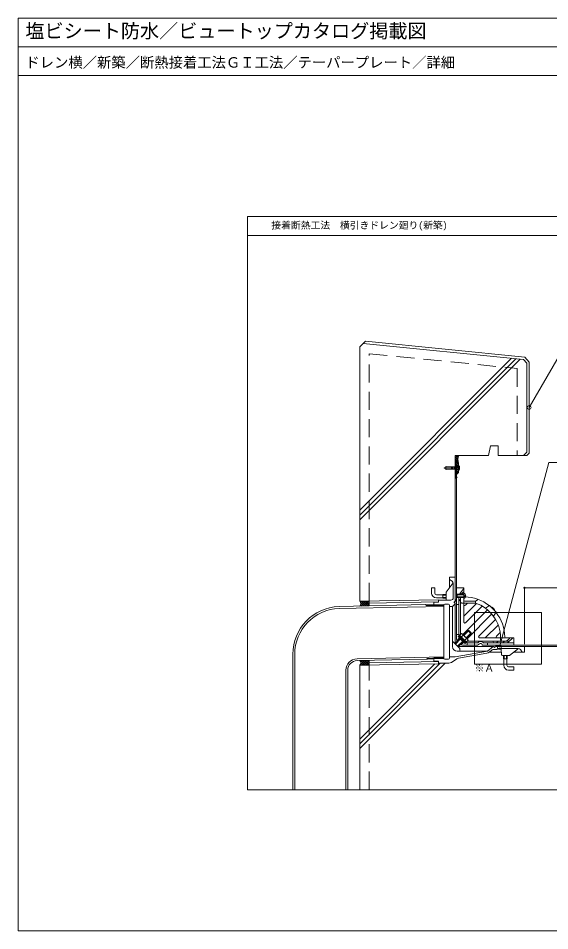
# Model space of a CAD drawing. Units: millimetres, scale not verified. Extents: x -1380 to 1380, y -955 to 955.
# Drawn here: x -1380 to -267, y -955 to 955 of the extents above; entities that cross this region are included whole.
import ezdxf
from ezdxf.enums import TextEntityAlignment as Align

# ---------------------------------------------------------------- set-up
doc = ezdxf.new("R2010")
doc.units = ezdxf.units.MM
doc.header["$LTSCALE"] = 3
doc.linetypes.add('USER1', pattern=[19.05, 12.7, -6.35])
doc.linetypes.add('USER2', pattern=[0.375, 0.25, -0.125])
for name, color, linetype, lineweight in [('0-0_0', 7, 'Continuous', 18), ('0-1_WAKU', 7, 'Continuous', 18), ('0-3_KUTAI', 3, 'Continuous', 18), ('0-4_BOUSUI', 1, 'Continuous', 18), ('0-5_MOJI', 7, 'Continuous', 18), ('0-6_HATCH', 9, 'Continuous', 18), ('0-7_KANAMONO_SCREW', 4, 'Continuous', 18), ('0-8_KANAMONO', 4, 'Continuous', 18), ('0-A_HAISUI', 7, 'Continuous', 9), ('0-B_sunpo', 7, 'Continuous', 18)]:
    doc.layers.add(name, color=color, linetype=linetype, lineweight=lineweight)
doc.styles.add('ＭＳ ゴシック', font='')
doc.styles.get('ＭＳ ゴシック').set_extended_font_data('MS Gothic')

# ---------------------------------------------------------------- blocks, each defined once
blk = doc.blocks.new('_Dot')
at = {"layer": '0-0_0', "lineweight": 9}
for p, q in [((-0.5, 0), (-1, 0)), ((0.25, 0), (-0.25, 0))]:
    blk.add_line(p, q, dxfattribs=at)
blk.add_circle((0, 0), 0.25, dxfattribs=at)

msp = doc.modelspace()

# ---------------------------------------------------------------- linework, layer by layer
at = {"layer": '0-0_0'}
for p, q in [((-1379.895, 895.073), (1380.105, 895.073)), ((-899.895, 500.073), (900.105, 500.073))]:
    msp.add_line(p, q, dxfattribs=at)
msp.add_lwpolyline([(-899.895, -659.927), (900.105, -659.927), (900.105, 540.073), (-899.895, 540.073)], close=True, dxfattribs=at)
at = {"layer": '0-1_WAKU'}
for points in [[(1380.105, 835.073), (-1379.895, 835.073), (-1379.895, 955.073), (1380.105, 955.073)], [(-1379.895, -954.927), (1380.105, -954.927), (1380.105, 955.073), (-1379.895, 955.073)], [(-424.366, -288.927), (-284.366, -288.927), (-284.366, -396.927), (-424.366, -396.927)]]:
    msp.add_lwpolyline(points, close=True, dxfattribs=at)
at = {"layer": '0-3_KUTAI'}
for p, q in [((200.105, -359.927), (-314.895, -359.927)), ((-664.895, -399.288), (-664.895, -659.927))]:
    msp.add_line(p, q, dxfattribs=at)
at = {"layer": '0-3_KUTAI', "linetype": 'USER1'}
msp.add_line((-644.895, -659.927), (-644.895, -398.881), dxfattribs=at)
at = {"layer": '0-3_KUTAI'}
msp.add_lwpolyline([(-464.895, -219.927), (-464.895, 40.073), (-394.895, 40.073), (-390.895, 60.073), (-374.895, 60.073), (-374.895, 40.073), (-321.966, 40.073), (-314.895, 47.144), (-314.895, 233.329), (-321.605, 240.744), (-657.48, 274.331), (-664.895, 267.621), (-664.895, -265.286)], dxfattribs=at)
at = {"layer": '0-3_KUTAI', "linetype": 'USER1'}
msp.add_lwpolyline([(-644.895, -264.879), (-644.895, 252.973), (-334.895, 221.973), (-334.895, 40.073)], dxfattribs=at)
at = {"layer": '0-4_BOUSUI'}
for p, q in [((-464.895, 21.67), (-464.895, -261.927)), ((-461.895, -6.927), (-461.895, -261.927)), ((-664.895, -265.286), (-644.895, -264.879)), ((-644.895, -398.881), (-664.895, -399.288))]:
    msp.add_line(p, q, dxfattribs=at)
for points in [[(-657.48, 274.331), (-652.912, 278.899), (-319.19, 245.527), (-309.895, 235.256), (-309.895, 45.073), (-314.895, 40.073), (-321.966, 40.073)], [(-657.48, 274.331), (-321.605, 240.744), (-314.895, 233.329), (-314.895, 47.144), (-321.966, 40.073)], [(-464.895, 21.67), (-461.895, 21.67), (-461.895, 1.652)], [(-644.895, -264.879), (-644.895, -274.873), (-664.895, -275.304)], [(-461.895, -261.927), (-464.895, -261.927), (-464.895, -264.927)], [(-376.895, -356.927), (-376.895, -359.927), (-379.895, -359.927)], [(-376.895, -356.927), (-169.895, -356.927), (-169.895, -359.927), (-376.895, -359.927)], [(-664.891, -389.437), (-644.891, -389.03), (-644.891, -398.881)]]:
    msp.add_lwpolyline(points, dxfattribs=at)
msp.add_lwpolyline([(-464.895, 21.67), (-463.895, 21.67), (-463.895, -8.33), (-464.895, -8.33)], close=True, dxfattribs=at)
for centre, radius, start, end in [((-435.927, 31.476), 23.181, 158.23079, 198.62362), ((-668.813, -270.295), 6.359, 308.03564, 51.96436), ((-464.895, -261.927), 3, 270, 0), ((-376.895, -359.928), 3, 90, 179.98892), ((-668.636, -394.361), 6.186, 307.21205, 52.74845)]:
    msp.add_arc(centre, radius, start, end, dxfattribs=at)
at = {"layer": '0-5_MOJI'}
for p, q in [((-309.889, 140.318), (-247.389, 248.572)), ((-372.32, -361.571), (-268.746, 24.975)), ((-238.746, 24.975), (-268.746, 24.975))]:
    msp.add_line(p, q, dxfattribs=at)
for centre in [(-309.895, 140.328), (-372.32, -361.571)]:
    msp.add_circle(centre, 4, dxfattribs=at)
at = {"layer": '0-6_HATCH'}
for p, q in [((-664.895, -74.927), (-346.713, 243.255)), ((-664.895, -84.927), (-337.622, 242.346)), ((-664.895, -94.927), (-328.531, 241.436)), ((-464.895, 37.935), (-462.756, 40.073)), ((-464.895, 33.444), (-458.266, 40.073)), ((-458.854, 34.902), (-464.025, 40.073)), ((-458.005, 38.543), (-459.534, 40.073)), ((-459.094, 30.652), (-464.895, 36.453)), ((-458.285, 25.353), (-464.895, 31.963)), ((-464.895, 23.614), (-462.667, 25.841)), ((-462.732, 21.67), (-464.895, 23.833)), ((-463.895, 29.954), (-458.837, 35.012)), ((-462.467, 26.892), (-459.078, 30.281)), ((-462.348, 21.67), (-459.89, 24.128)), ((-458.895, 22.323), (-462.003, 25.431)), ((-458.895, 17.833), (-461.895, 20.833)), ((-461.895, 17.633), (-458.895, 20.633)), ((-459.689, 25.179), (-458.532, 26.337)), ((-458.895, 13.343), (-461.895, 16.343)), ((-461.895, 13.143), (-458.895, 16.143)), ((-458.895, 8.853), (-461.895, 11.853)), ((-461.895, 8.653), (-458.895, 11.653)), ((-458.966, 4.434), (-461.895, 7.363)), ((-461.895, 4.163), (-458.895, 7.163)), ((-461.269, 2.247), (-461.895, 2.872)), ((-663.004, -267.708), (-660.492, -265.197)), ((-662.644, -271.838), (-655.909, -265.103)), ((-661.547, -275.232), (-651.325, -265.01)), ((-651.415, -275.013), (-661.217, -265.211)), ((-656.958, -275.133), (-646.742, -264.917)), ((-647.019, -274.918), (-656.816, -265.122)), ((-644.895, -272.553), (-652.416, -265.032)), ((-644.895, -268.063), (-648.015, -264.942)), ((-464.895, -261.98), (-464.842, -261.927)), ((-464.895, -262.878), (-463.944, -261.927)), ((-464.895, -263.776), (-463.046, -261.927)), ((-464.895, -264.674), (-462.147, -261.927)), ((-463.009, -264.261), (-464.895, -262.375)), ((-463.556, -264.612), (-464.895, -263.273)), ((-464.217, -264.85), (-464.895, -264.172)), ((-462.56, -263.812), (-464.445, -261.927)), ((-464.157, -264.835), (-461.987, -262.664)), ((-462.209, -263.265), (-463.547, -261.927)), ((-461.972, -262.604), (-462.649, -261.927)), ((-664.601, -275.298), (-664.729, -275.17)), ((-660.206, -275.203), (-662.864, -272.544)), ((-655.81, -275.108), (-662.86, -268.058)), ((-652.369, -275.034), (-644.895, -267.56)), ((-647.78, -274.935), (-644.895, -272.05)), ((-379.589, -359.927), (-379.879, -359.625)), ((-379.875, -359.583), (-377.117, -356.936)), ((-378.709, -359.927), (-379.708, -358.886)), ((-377.828, -359.928), (-379.405, -358.285)), ((-379.339, -358.189), (-378.531, -357.414)), ((-379.317, -359.927), (-376.895, -357.603)), ((-376.948, -359.928), (-379, -357.79)), ((-376.895, -359.066), (-378.5, -357.393)), ((-378.4, -359.927), (-376.895, -358.483)), ((-376.895, -358.149), (-377.9, -357.101)), ((-377.483, -359.928), (-376.895, -359.363)), ((-376.895, -357.232), (-377.174, -356.941)), ((-664.895, -563.676), (-496.146, -394.927)), ((-664.895, -573.676), (-486.146, -394.927)), ((-664.895, -553.676), (-507.297, -396.079)), ((-664.382, -399.278), (-654.326, -389.222)), ((-664.168, -390.083), (-663.493, -389.409)), ((-661.876, -399.227), (-663.418, -397.685)), ((-653.075, -399.047), (-662.729, -389.393)), ((-662.6, -393.005), (-658.91, -389.315)), ((-657.475, -399.137), (-662.453, -394.159)), ((-659.799, -399.184), (-649.743, -389.129)), ((-648.674, -398.958), (-658.329, -389.303)), ((-655.215, -399.091), (-645.159, -389.035)), ((-644.891, -398.251), (-653.928, -389.214)), ((-650.632, -398.998), (-644.891, -393.257)), ((-644.891, -393.761), (-649.528, -389.124)), ((-646.048, -398.904), (-644.891, -397.747)), ((-644.891, -389.27), (-645.127, -389.035))]:
    msp.add_line(p, q, dxfattribs=at)
at = {"layer": '0-7_KANAMONO_SCREW'}
for p, q in [((-484.717, 15.326), (-487.637, 14.117)), ((-484.717, 12.137), (-487.637, 13.347)), ((-485.315, 15.079), (-484.717, 12.689)), ((-470.551, 13.94), (-484.717, 14.565)), ((-470.551, 13.524), (-484.717, 12.899)), ((-484.717, 12.899), (-484.717, 11.232)), ((-484.717, 11.232), (-483.569, 10.658)), ((-483.928, 14.53), (-483.533, 12.951)), ((-473.464, 16.36), (-483.569, 16.806)), ((-473.464, 11.103), (-483.569, 10.658)), ((-482.664, 14.475), (-482.296, 13.005)), ((-481.4, 14.419), (-481.06, 13.06)), ((-480.136, 14.363), (-479.824, 13.114)), ((-478.872, 14.307), (-478.587, 13.169)), ((-477.608, 14.252), (-477.351, 13.224)), ((-476.344, 14.196), (-476.115, 13.278)), ((-475.08, 14.14), (-474.878, 13.333)), ((-473.816, 14.084), (-473.642, 13.387)), ((-473.474, 16.152), (-473.464, 16.36)), ((-470.56, 16.024), (-473.474, 16.152)), ((-470.56, 11.44), (-473.474, 11.311)), ((-473.474, 11.311), (-473.464, 11.103)), ((-473.266, 16.143), (-473.256, 16.351)), ((-473.266, 11.321), (-473.256, 11.113)), ((-470.759, 16.241), (-473.256, 16.351)), ((-470.759, 11.223), (-473.256, 11.113)), ((-472.552, 14.029), (-472.405, 13.442)), ((-471.288, 13.973), (-471.169, 13.496)), ((-470.768, 16.033), (-470.759, 16.241)), ((-470.768, 11.431), (-470.759, 11.223)), ((-470.56, 16.024), (-470.551, 16.232)), ((-470.56, 11.44), (-470.551, 11.232)), ((-458.728, 16.232), (-470.551, 16.232)), ((-470.551, 13.94), (-470.551, 13.524)), ((-458.728, 11.232), (-470.551, 11.232)), ((-468.884, 16.232), (-468.884, 11.232)), ((-466.384, 16.232), (-466.384, 11.232)), ((-457.895, 18.315), (-457.895, 17.065)), ((-457.895, 18.315), (-456.228, 18.315)), ((-457.895, 17.065), (-457.895, 10.399)), ((-457.895, 10.399), (-457.895, 9.149)), ((-456.228, 9.149), (-457.895, 9.149)), ((-456.228, 18.315), (-456.228, 9.149)), ((-455.811, 17.274), (-456.228, 17.274)), ((-456.228, 10.19), (-455.811, 10.19)), ((-455.811, 10.19), (-455.811, 17.274)), ((-455.811, 17.274), (-455.603, 16.232)), ((-455.603, 11.232), (-455.811, 10.19)), ((-455.603, 11.232), (-455.603, 16.232))]:
    msp.add_line(p, q, dxfattribs=at)
msp.add_lwpolyline([(-484.717, 14.565), (-484.717, 16.232), (-483.569, 16.806)], dxfattribs=at)
for centre, radius, start, end in [((-487.478, 13.732), 0.417, 112.5, 247.5), ((-458.728, 17.065), 0.833, 270, 0), ((-458.728, 10.399), 0.833, 0, 90)]:
    msp.add_arc(centre, radius, start, end, dxfattribs=at)
at = {"layer": '0-8_KANAMONO'}
for p, q in [((-464.595, 30.073), (-464.195, 30.073)), ((-483.495, -246.394), (-468.945, -226.994)), ((-476.895, -219.927), (-471.245, -223.458)), ((-476.895, -219.927), (-476.895, -237.594)), ((-468.895, -227.698), (-468.895, -257.927)), ((-464.895, -214.927), (-464.895, -264.927)), ((-483.895, -261.056), (-483.895, -247.594)), ((-461.895, -236.927), (-448.395, -236.927)), ((-447.149, -239.262), (-453.895, -247.936)), ((-453.895, -247.936), (-453.895, -250.752)), ((-447.86, -245.962), (-452.331, -250.752)), ((-446.895, -246.927), (-447.86, -245.962)), ((-446.895, -246.927), (-446.895, -238.427)), ((-446.895, -246.927), (-446.895, -264.927)), ((-509.895, -266.927), (-509.895, -272.412)), ((-490.895, -251.527), (-504.095, -251.527)), ((-504.095, -258.327), (-490.895, -258.327)), ((-499.895, -262.927), (-473.895, -262.927)), ((-483.895, -252.377), (-490.895, -252.377)), ((-483.895, -257.477), (-490.895, -257.477)), ((-464.895, -264.927), (-466.619, -266.738)), ((-461.895, -250.927), (-461.07, -250.927)), ((-461.895, -251.752), (-446.895, -251.752)), ((-461.895, -256.102), (-446.895, -256.102)), ((-461.895, -256.927), (-461.07, -256.927)), ((-460.895, -250.752), (-460.895, -257.102)), ((-453.895, -260.927), (-456.895, -264.784)), ((-456.895, -264.784), (-456.895, -334.957)), ((-453.895, -257.102), (-453.895, -260.927)), ((-453.895, -257.102), (-453.895, -265.927)), ((-453.895, -257.927), (-453.895, -260.927)), ((-453.895, -265.927), (-453.895, -335.128)), ((-451.561, -249.927), (-446.895, -249.927)), ((-446.895, -248.527), (-446.895, -259.327)), ((-444.895, -264.927), (-422.4, -264.927)), ((-422.4, -264.927), (-416.895, -261.329)), ((-422.4, -268.927), (-422.4, -264.927)), ((-509.895, -272.412), (-488.862, -273.069)), ((-509.895, -272.412), (-508.395, -273.96)), ((-508.395, -273.96), (-488.895, -274.569)), ((-486.895, -271.427), (-478.895, -271.427)), ((-476.895, -276.427), (-470.395, -276.427)), ((-464.895, -270.427), (-470.395, -276.427)), ((-470.395, -276.427), (-470.395, -359.927)), ((-465.895, -268.427), (-464.895, -268.427)), ((-464.895, -268.427), (-464.895, -270.427)), ((-464.895, -270.427), (-464.895, -349.927)), ((-461.895, -271.927), (-456.895, -271.927)), ((-450.895, -268.927), (-422.4, -268.927)), ((-396.856, -283.403), (-448.581, -335.128)), ((-446.895, -268.927), (-446.895, -272.045)), ((-419.999, -269.777), (-446.309, -296.087)), ((-438.948, -268.927), (-443.48, -273.459)), ((-408.458, -275.207), (-443.48, -310.229)), ((-393.211, -274.101), (-401.598, -279.66)), ((-388.255, -278.338), (-387.547, -277.63)), ((-383.305, -283.287), (-382.597, -282.58)), ((-446.895, -297.501), (-446.895, -308.814)), ((-388.37, -291.888), (-440.096, -343.613)), ((-380.174, -303.491), (-415.196, -338.513)), ((-379.069, -288.244), (-384.627, -296.63)), ((-374.745, -315.032), (-401.054, -341.341)), ((-454.777, -343.074), (-465.512, -353.81)), ((-456.895, -334.957), (-461.895, -334.957)), ((-453.359, -338.492), (-461.486, -348.033)), ((-453.465, -341.558), (-448.345, -336.438)), ((-452.46, -339.391), (-439.924, -351.927)), ((-450.349, -333.36), (-448.345, -336.438)), ((-436.167, -326.586), (-446.645, -337.064)), ((-441.405, -343.378), (-446.525, -348.498)), ((-431.553, -331.2), (-442.031, -341.678)), ((-441.405, -343.378), (-438.328, -345.381)), ((-438.289, -326.586), (-431.553, -333.321)), ((-413.782, -341.927), (-402.468, -341.927)), ((-370.704, -330.791), (-378.427, -338.513)), ((-377.012, -341.927), (-351.895, -341.927)), ((-369.895, -341.927), (-369.895, -345.927)), ((-350.929, -342.893), (-357.395, -348.927)), ((-344.595, -342.527), (-355.034, -351.927)), ((-351.895, -341.927), (-343.395, -341.927)), ((-351.895, -341.927), (-350.929, -342.893)), ((-341.895, -343.427), (-341.895, -356.927)), ((-469.395, -349.927), (-470.395, -349.927)), ((-469.395, -349.927), (-455.395, -363.927)), ((-464.452, -354.87), (-453.716, -344.135)), ((-459.838, -359.484), (-449.102, -348.749)), ((-458.777, -360.545), (-448.042, -349.809)), ((-385.395, -359.927), (-454.895, -359.927)), ((-443.46, -348.392), (-453, -356.518)), ((-449.895, -356.927), (-417.895, -356.927)), ((-366.895, -348.927), (-440.014, -348.927)), ((-439.924, -351.927), (-417.79, -351.927)), ((-439.924, -351.927), (-439.924, -356.927)), ((-417.895, -356.927), (-413.936, -354.084)), ((-417.79, -351.927), (-416.27, -350.835)), ((-407.507, -356.927), (-341.895, -356.927)), ((-405.874, -351.927), (-341.895, -351.927)), ((-385.395, -359.927), (-397.395, -369.927)), ((-396.895, -351.927), (-396.895, -356.927)), ((-385.395, -348.927), (-385.395, -349.927)), ((-383.395, -359.927), (-385.395, -359.927)), ((-383.395, -360.927), (-383.395, -359.927)), ((-379.895, -359.927), (-381.705, -361.651)), ((-319.895, -359.927), (-379.895, -359.927)), ((-375.169, -348.927), (-378.501, -351.927)), ((-357.395, -348.927), (-366.895, -348.927)), ((-361.703, -348.927), (-365.034, -351.927)), ((-361.703, -348.927), (-351.703, -348.927)), ((-476.895, -381.427), (-464.895, -381.427)), ((-464.895, -381.427), (-397.395, -369.927)), ((-397.395, -369.927), (-460.395, -369.927)), ((-457.728, -384.264), (-398.315, -374.142)), ((-455.395, -363.927), (-455.395, -365.927)), ((-455.395, -363.927), (-455.395, -365.927)), ((-389.128, -368.245), (-393.593, -371.966)), ((-368.361, -371.927), (-393.546, -371.927)), ((-332.666, -363.927), (-374.895, -363.927)), ((-368.019, -377.06), (-368.77, -365.794)), ((-366.024, -378.927), (-352.561, -378.927)), ((-362.445, -378.927), (-362.445, -385.927)), ((-357.345, -378.927), (-357.345, -385.927)), ((-351.361, -378.527), (-331.961, -363.977)), ((-324.895, -371.927), (-342.561, -371.927)), ((-324.895, -371.927), (-328.426, -366.277)), ((-508.395, -383.895), (-509.895, -385.442)), ((-509.895, -385.442), (-488.862, -384.785)), ((-509.895, -385.442), (-509.895, -390.927)), ((-508.395, -383.895), (-488.895, -383.285)), ((-499.895, -394.927), (-477.996, -394.927)), ((-486.895, -386.427), (-478.895, -386.427)), ((-472.338, -393.172), (-461.707, -385.877)), ((-363.295, -399.127), (-363.295, -385.927)), ((-356.495, -385.927), (-356.495, -399.127))]:
    msp.add_line(p, q, dxfattribs=at)
at = {"layer": '0-8_KANAMONO', "linetype": 'USER2'}
for p, q in [((-453.895, -247.936), (-456.085, -250.752)), ((-446.895, -264.927), (-446.895, -268.927)), ((-446.895, -272.045), (-446.895, -297.501)), ((-402.468, -341.927), (-377.012, -341.927))]:
    msp.add_line(p, q, dxfattribs=at)
at = {"layer": '0-8_KANAMONO', "linetype": 'USER1'}
msp.add_line((-456.895, -264.784), (-456.895, -257.102), dxfattribs=at)
at = {"layer": '0-8_KANAMONO'}
for points in [[(-458.895, 14.787), (-458.895, 23.515), (-464.895, 27.215), (-464.895, 29.773)], [(-463.895, 29.773), (-463.895, 27.773), (-457.895, 24.073), (-457.895, 11.373)], [(-457.895, 11.373), (-457.895, 4.073), (-461.895, 0.273), (-461.895, -4.927), (-461.029, -6.427), (-461.895, -6.927), (-462.895, -5.195), (-462.895, 0.702), (-458.895, 4.502), (-458.895, 13.359)], [(-464.895, -214.927), (-476.895, -214.927), (-476.895, -219.927)], [(-507.495, -248.127), (-507.495, -236.927), (-514.295, -236.927), (-514.295, -248.127)], [(-461.895, -236.927), (-461.895, -338.808), (-461.895, -344.927)], [(-499.895, -262.927), (-499.895, -266.927), (-509.895, -266.927)], [(-483.895, -251.177), (-490.895, -251.177), (-490.895, -258.677), (-483.895, -258.677)], [(-446.895, -250.752), (-460.895, -250.752), (-461.895, -251.752), (-461.895, -256.102), (-460.895, -257.102), (-446.895, -257.102)], [(-442.741, -254.647), (-444.995, -254.647), (-444.995, -253.207), (-442.741, -253.207)], [(-488.895, -273.427), (-488.895, -328.927), (-488.895, -384.427)], [(-476.895, -273.427), (-476.895, -328.927), (-476.895, -384.427)], [(-449.995, -345.028), (-457.42, -337.603), (-458.834, -339.017), (-451.409, -346.442)], [(-456.895, -338.128), (-451.815, -332.967), (-450.349, -333.36)], [(-456.895, -334.957), (-439.924, -351.927), (-439.924, -356.927)], [(-450.349, -333.36), (-438.328, -345.381), (-437.935, -346.848), (-443.055, -351.968), (-449.995, -345.028)], [(-447.706, -336.003), (-438.289, -326.586), (-436.167, -326.586), (-431.553, -331.2), (-431.553, -333.321), (-440.971, -342.738)], [(-449.995, -345.028), (-442.571, -352.452), (-443.985, -353.867), (-451.409, -346.442)], [(-319.895, -359.927), (-319.895, -371.927), (-324.895, -371.927)], [(-374.895, -363.927), (-377.895, -365.927), (-382.726, -365.927)], [(-356.145, -378.927), (-356.145, -385.927), (-363.645, -385.927), (-363.645, -378.927)], [(-499.895, -394.927), (-499.895, -390.927), (-509.895, -390.927)], [(-353.095, -402.527), (-341.895, -402.527), (-341.895, -409.327), (-353.095, -409.327)]]:
    msp.add_lwpolyline(points, dxfattribs=at)
for centre, radius, start, end in [((-464.595, 29.773), 0.3, 90, 180), ((-464.195, 29.773), 0.3, 0, 90), ((-459.595, 14.073), 1, 314.427, 45.573), ((-473.895, -227.698), 5, 0, 57.99462), ((-504.095, -248.127), 10.2, 180, 270), ((-504.095, -248.127), 3.4, 180, 270), ((-481.895, -247.594), 2, 143.1301, 180), ((-448.395, -238.427), 1.5, 326.17789, 90), ((-481.895, -261.056), 2, 180, 249.31769), ((-473.895, -257.927), 5, 270, 0), ((-465.895, -267.427), 1, 136.39718, 270), ((-450.895, -265.927), 3, 180, 270), ((-448.266, -253.927), 5.571, 7.42514, 75.74997), ((-444.895, -253.95), 2, 180, 268.69771), ((-448.266, -253.927), 5.571, 284.25003, 352.57486), ((-444.895, -262.927), 2, 180, 270), ((-446.895, -341.927), 86, 51.74757, 88.69771), ((-486.895, -273.427), 2, 90, 180), ((-478.895, -273.427), 2, 0, 90), ((-444.895, -272.045), 2, 180, 315), ((-446.895, -341.927), 77, 0, 71.451), ((-446.895, -341.927), 86.5, 38.36137, 51.63863), ((-446.895, -341.927), 87.5, 42.70756, 47.29244), ((-444.895, -297.501), 2, 135, 180), ((-446.895, -341.927), 86, 1.30229, 38.25243), ((-444.895, -308.814), 2, 180, 315), ((-455.822, -350.855), 16.241, 27.41205, 62.58795), ((-413.782, -339.927), 2, 135, 270), ((-402.468, -339.927), 2, 270, 315), ((-377.012, -339.927), 2, 135, 270), ((-358.917, -339.927), 2, 181.30229, 270), ((-343.395, -343.427), 1.5, 0, 143.1301), ((-460.395, -359.927), 10, 180, 270), ((-454.895, -349.927), 10, 180, 196.55923), ((-449.895, -344.927), 12, 180, 201.61704), ((-454.895, -349.927), 10, 253.44077, 270), ((-449.895, -344.927), 12, 248.38296, 270), ((-411.895, -356.927), 7.5, 44.90087, 125.68533), ((-411.895, -356.927), 3.5, 12.83959, 125.68533), ((-407.507, -355.927), 1, 192.83959, 270), ((-405.874, -350.927), 1, 224.90087, 270), ((-383.395, -349.927), 2, 180, 270), ((-382.395, -360.927), 1, 180, 313.60282), ((-366.895, -345.927), 3, 180, 270), ((-451.395, -365.927), 4, 180, 270), ((-399.995, -364.284), 10, 279.66867, 309.80557), ((-382.726, -375.927), 10, 90, 129.80557), ((-370.766, -365.927), 2, 3.81407, 90), ((-366.024, -376.927), 2, 183.81407, 270), ((-352.561, -376.927), 2, 270, 306.8699), ((-332.666, -368.927), 5, 32.00538, 90), ((-486.895, -384.427), 2, 180, 270), ((-478.895, -384.427), 2, 270, 0), ((-477.996, -384.927), 10, 270, 304.46107), ((-456.048, -394.122), 10, 99.66867, 124.46107), ((-353.095, -399.127), 10.2, 180, 270), ((-353.095, -399.127), 3.4, 180, 270)]:
    msp.add_arc(centre, radius, start, end, dxfattribs=at)
at = {"layer": '0-A_HAISUI'}
for p, q in [((-664.895, -265.286), (-499.986, -261.928)), ((-644.895, -269.38), (-499.895, -266.427)), ((-499.986, -261.928), (-499.895, -266.427)), ((-527.082, -272.332), (-708.074, -276.235)), ((-564.836, -277.602), (-707.947, -280.233)), ((-488.872, -276.055), (-564.836, -277.602)), ((-525.251, -272.62), (-527.082, -272.332)), ((-525.22, -274.12), (-527.082, -272.332)), ((-488.934, -273.015), (-525.251, -272.62)), ((-525.251, -272.62), (-525.22, -274.12)), ((-488.904, -274.514), (-525.22, -274.12)), ((-488.934, -273.015), (-488.872, -276.055)), ((-804.895, -376.185), (-804.895, -659.927)), ((-800.895, -376.185), (-800.895, -659.927)), ((-489.13, -381.378), (-670.383, -385.548)), ((-489.13, -381.378), (-488.971, -384.466)), ((-524.754, -386.583), (-670.302, -389.547)), ((-664.895, -399.288), (-499.803, -395.926)), ((-644.891, -394.38), (-499.895, -391.427)), ((-522.967, -384.721), (-524.754, -386.583)), ((-522.936, -386.22), (-524.754, -386.583)), ((-489.048, -382.969), (-522.967, -384.721)), ((-522.936, -386.22), (-522.967, -384.721)), ((-488.971, -384.466), (-522.936, -386.22)), ((-499.895, -391.427), (-499.803, -395.926)), ((-693.895, -409.543), (-693.895, -659.927)), ((-689.895, -409.543), (-689.895, -659.927))]:
    msp.add_line(p, q, dxfattribs=at)
for centre, radius, start in [((-704.895, -376.185), 100, 91.82215), ((-704.895, -376.185), 96, 91.82215), ((-669.895, -409.543), 24, 91.16694), ((-669.895, -409.543), 20, 91.16694)]:
    msp.add_arc(centre, radius, start, 180, dxfattribs=at)
at = {"layer": '0-B_sunpo'}
for p, q in [((-319.895, -354.927), (-319.895, -237.191)), ((-314.895, -237.191), (-174.895, -237.191))]:
    msp.add_line(p, q, dxfattribs=at)

# ---------------------------------------------------------------- block references
at = {"layer": '0-B_sunpo', "xscale": 5, "yscale": 5, "rotation": 180}
msp.add_blockref('_Dot', (-319.895, -237.191), dxfattribs=at)

# ---------------------------------------------------------------- texts
at = {"layer": '0-1_WAKU', "style": 'ＭＳ ゴシック'}
for s, height, p in [('塩ビシート防水／ビュートップカタログ掲載図', 29.33, (-1364.895, 905.073)), ('ドレン横／新築／断熱接着工法ＧＩ工法／テーパープレート／詳細', 21.99, (-1364.895, 845.073))]:
    msp.add_text(s, height=height, dxfattribs=at).set_placement(p, align=Align.BOTTOM_LEFT)
at = {"layer": '0-5_MOJI', "style": 'ＭＳ ゴシック'}
for s, p in [('接着断熱工法\u3000横引きドレン廻り(新築)', (-849.895, 510.073)), ('※Ａ', (-424.366, -416.927))]:
    msp.add_text(s, height=14.66, dxfattribs=at).set_placement(p, align=Align.BOTTOM_LEFT)

doc.saveas('drawing.dxf')
